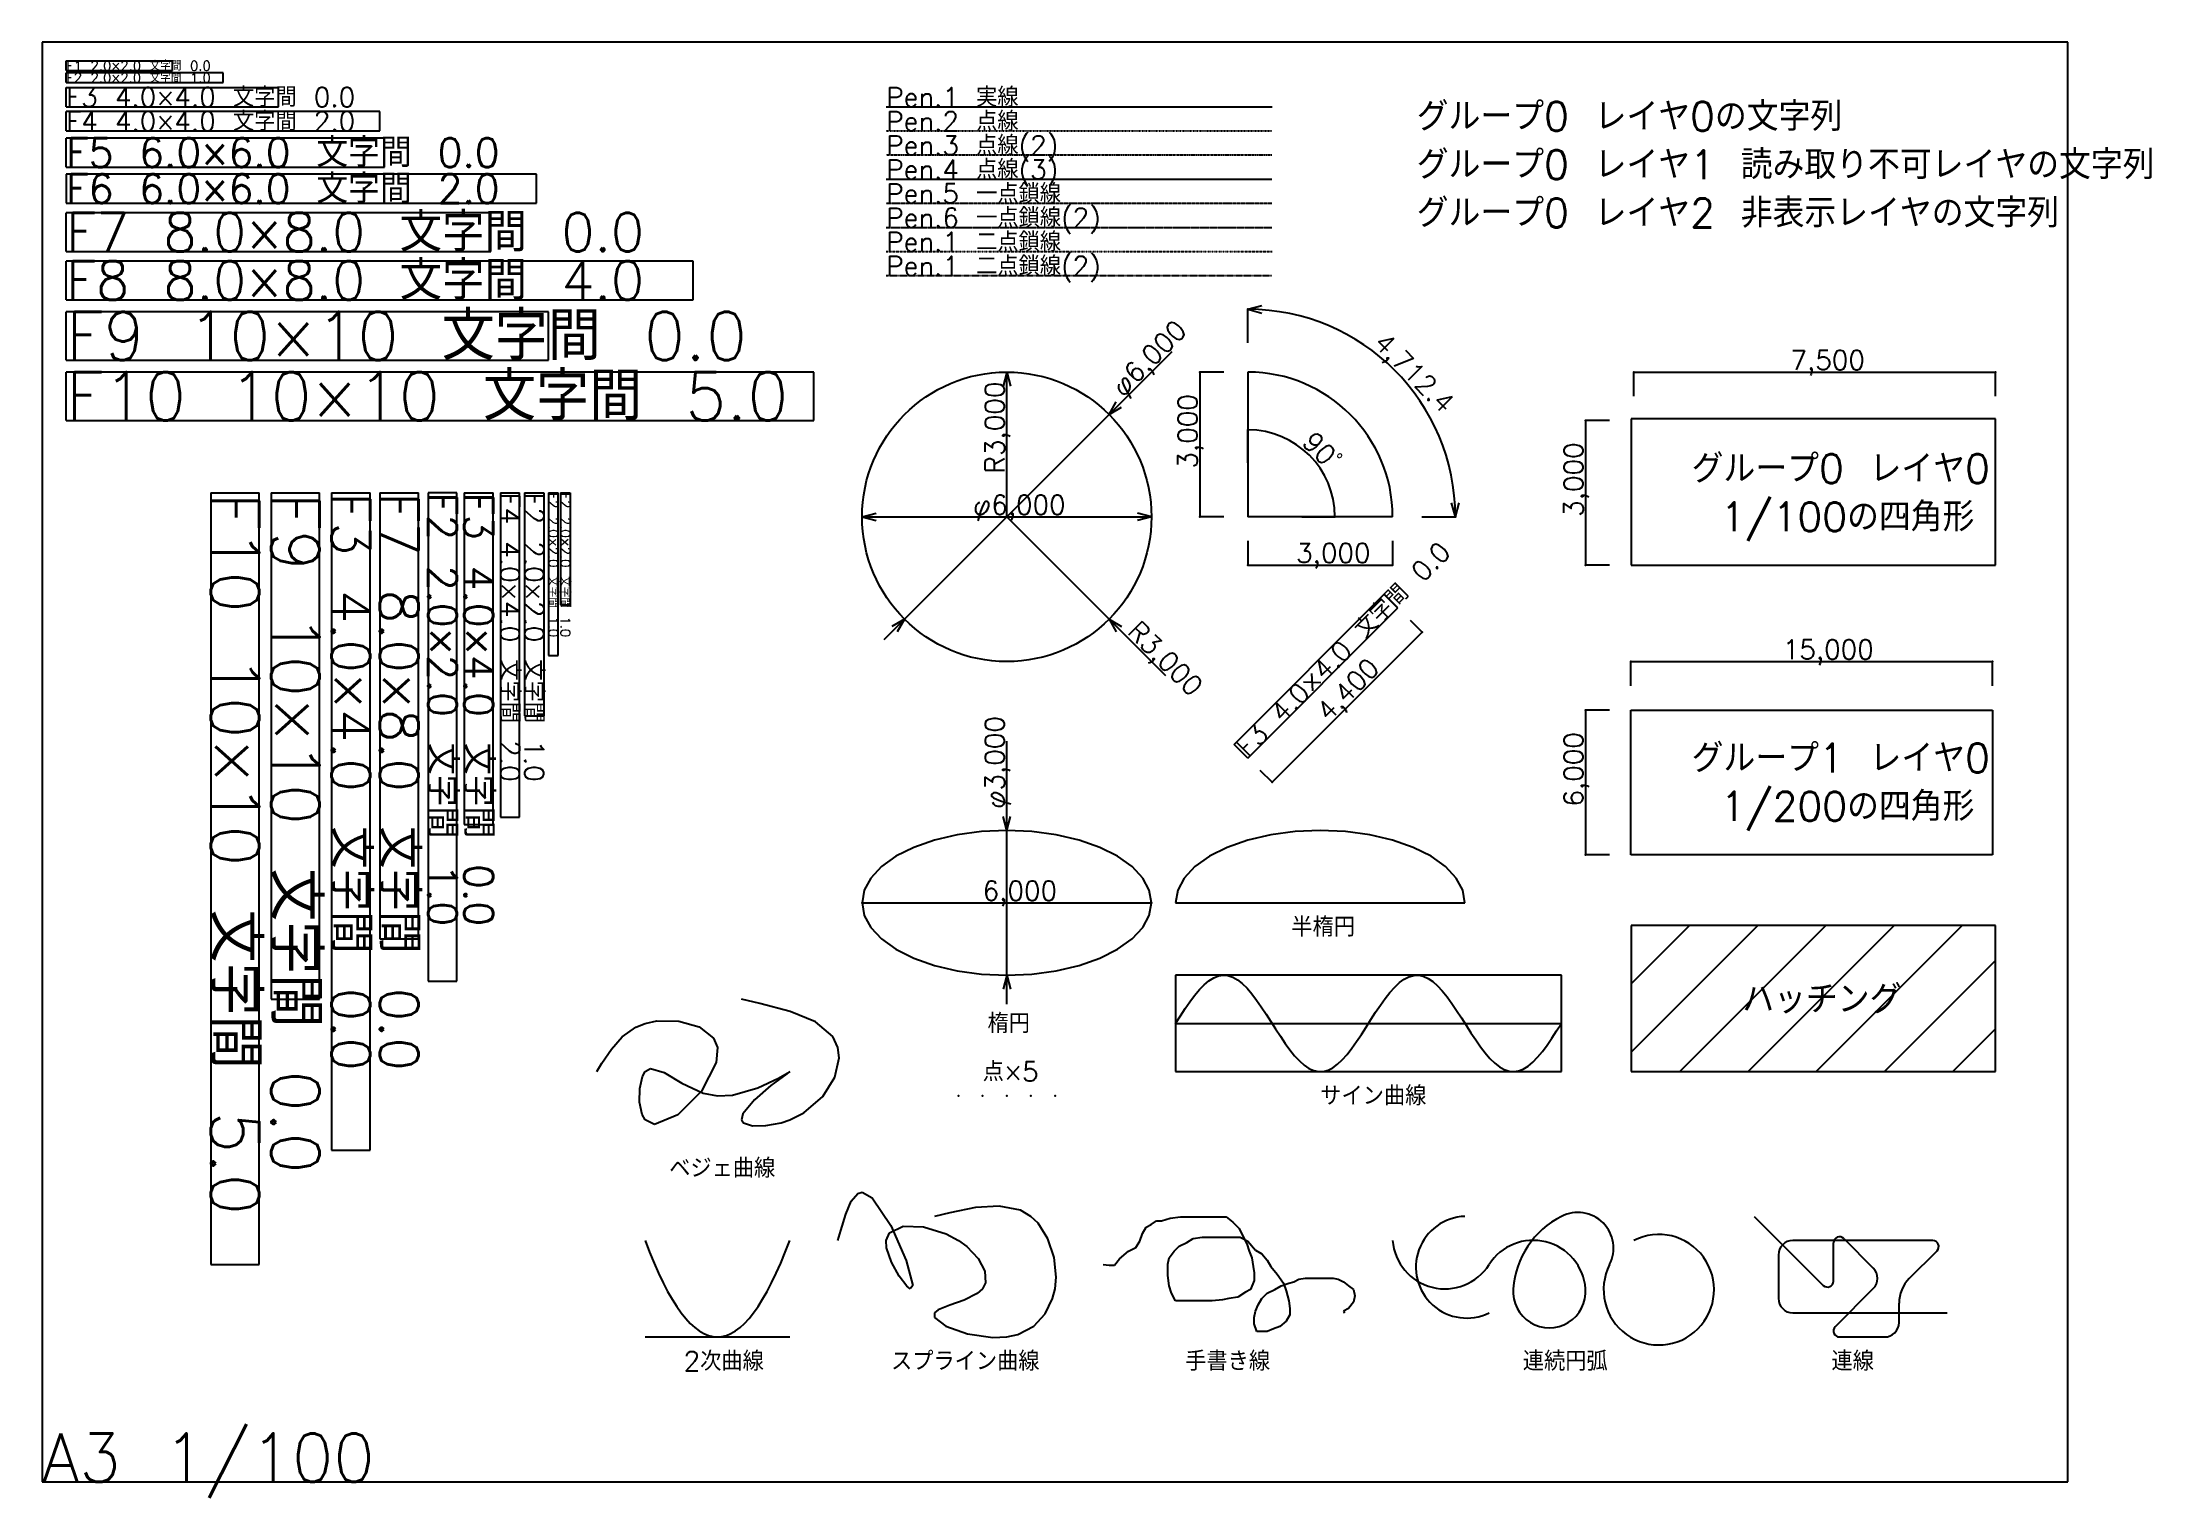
# Model space of a CAD drawing. Extents: x 0 to 43742, y -333 to 29838.
import ezdxf

# ---------------------------------------------------------------- set-up
doc = ezdxf.new("R2010")
doc.units = 0
for name, pattern in [('CENTER1', [10, 6.25, -1.25, 1.25, -1.25]), ('CENTER2', [20, 12.5, -2.5, 2.5, -2.5]), ('DASHED1', [2.5, 1.25, -1.25]), ('DASHED2', [5, 2.5, -2.5]), ('DASHED3', [5, 3.75, -1.25]), ('PHANTOM1', [9.5, 3.25, -1.25, 1.25, -1.25, 1.25, -1.25]), ('PHANTOM2', [20, 10, -2.5, 1.25, -2.5, 1.25, -2.5])]:
    doc.linetypes.add(name, pattern=pattern)
for name, color, linetype in [('0-0', 7, 'CONTINUOUS'), ('0-2', 7, 'CONTINUOUS'), ('0x1', 7, 'CONTINUOUS'), ('1-0', 7, 'CONTINUOUS')]:
    doc.layers.add(name, color=color, linetype=linetype)
doc.styles.get("Standard").update_dxf_attribs({"font": 'TXT', "bigfont": 'BIGFONT'})

msp = doc.modelspace()

# ---------------------------------------------------------------- linework, layer by layer
at = {"layer": '0-0', "color": 4, "linetype": 'CONTINUOUS'}
for p, q in [((41999.998, 29837.836), (0, 29837.836)), ((0, 29837.836), (0, 0)), ((41999.998, 0), (41999.998, 29837.836)), ((499.99996, 29249.998), (499.99996, 29449.999)), ((499.99996, 29449.999), (2700.0001, 29449.999)), ((2700.0001, 29249.998), (2700.0001, 29449.999)), ((499.99996, 29249.998), (2700.0001, 29249.998)), ((499.99996, 28999.997), (499.99996, 29199.998)), ((499.99996, 28999.997), (3749.9998, 28999.997)), ((3749.9998, 29199.998), (500.00008, 29199.998)), ((3749.9998, 28999.997), (3749.9998, 29199.998)), ((17499.998, 28499.998), (25499.998, 28499.998)), ((24999.997, 22999.998), (24999.997, 19999.998)), ((32944.213, 22028.039), (32944.213, 18999.998)), ((40499.995, 22028.039), (32944.213, 22028.039)), ((40499.995, 18999.998), (40499.995, 22028.039)), ((10499.999, 20499.998), (10700, 20499.998)), ((10499.999, 20499.998), (10499.999, 17124.998)), ((10700, 17124.998), (10700, 20499.998)), ((10750, 20499.998), (10950.001, 20499.998)), ((10750, 20499.998), (10750, 18174.999)), ((10950.001, 20499.998), (10950.001, 18174.999)), ((27999.997, 19999.998), (24999.997, 19999.998)), ((32944.213, 18999.998), (40499.995, 18999.998)), ((10750, 18174.999), (10950.001, 18174.999)), ((10499.999, 17124.998), (10700, 17124.998)), ((18071.635, 13149.066), (17701.865, 12964.18)), ((18499.998, 13299.037), (18071.635, 13149.066)), ((18973.937, 13409.538), (18499.998, 13299.037)), ((19479.053, 13477.211), (18973.937, 13409.538)), ((19999.998, 13499.999), (19479.053, 13477.211)), ((20520.942, 13477.211), (19999.998, 13499.999)), ((21026.058, 13409.538), (20520.942, 13477.211)), ((21499.998, 13299.037), (21026.058, 13409.538)), ((21928.361, 13149.066), (21499.998, 13299.037)), ((22298.131, 12964.18), (21928.361, 13149.066)), ((24571.634, 13149.066), (24201.863, 12964.18)), ((24999.997, 13299.037), (24571.634, 13149.066)), ((25473.936, 13409.538), (24999.997, 13299.037)), ((25979.052, 13477.211), (25473.936, 13409.538)), ((26499.997, 13499.999), (25979.052, 13477.211)), ((27020.941, 13477.211), (26499.997, 13499.999)), ((27526.057, 13409.538), (27020.941, 13477.211)), ((27999.997, 13299.037), (27526.057, 13409.538)), ((28428.359, 13149.066), (27999.997, 13299.037)), ((28798.13, 12964.18), (28428.359, 13149.066)), ((17401.922, 12749.999), (17180.92, 12513.029)), ((17701.865, 12964.18), (17401.922, 12749.999)), ((22598.074, 12749.999), (22298.131, 12964.18)), ((22819.076, 12513.029), (22598.074, 12749.999)), ((23901.921, 12749.999), (23680.919, 12513.029)), ((24201.863, 12964.18), (23901.921, 12749.999)), ((29098.073, 12749.999), (28798.13, 12964.18)), ((29319.074, 12513.029), (29098.073, 12749.999)), ((17045.575, 12260.471), (16999.998, 11999.999)), ((17180.92, 12513.029), (17045.575, 12260.471)), ((22954.421, 12260.471), (22819.076, 12513.029)), ((22999.998, 11999.999), (22954.421, 12260.471)), ((23545.574, 12260.471), (23499.997, 11999.999)), ((23680.919, 12513.029), (23545.574, 12260.471)), ((29454.42, 12260.471), (29319.074, 12513.029)), ((29499.997, 11999.999), (29454.42, 12260.471)), ((16999.998, 11999.999), (17045.575, 11739.527)), ((22954.421, 11739.527), (22999.998, 11999.999)), ((23499.997, 11999.999), (29499.997, 11999.999)), ((17045.575, 11739.527), (17180.92, 11486.969)), ((17180.92, 11486.969), (17401.922, 11249.999)), ((22598.074, 11249.999), (22819.076, 11486.969)), ((22819.076, 11486.969), (22954.421, 11739.527)), ((32944.213, 11528.04), (32944.213, 8499.9992)), ((40499.995, 11528.04), (32944.213, 11528.04)), ((32944.213, 8902.5862), (35569.665, 11528.04)), ((32944.213, 10316.798), (34155.453, 11528.04)), ((33955.838, 8499.9992), (36983.88, 11528.04)), ((35370.053, 8499.9992), (38398.093, 11528.04)), ((36784.266, 8499.9992), (39812.306, 11528.04)), ((40499.995, 8499.9992), (40499.995, 11528.04)), ((17401.922, 11249.999), (17701.865, 11035.818)), ((17701.865, 11035.818), (18071.635, 10850.932)), ((21928.361, 10850.932), (22298.131, 11035.818)), ((22298.131, 11035.818), (22598.074, 11249.999)), ((18071.635, 10850.932), (18499.998, 10700.961)), ((18499.998, 10700.961), (18973.937, 10590.46)), ((18973.937, 10590.46), (19479.053, 10522.787)), ((19479.053, 10522.787), (19999.998, 10499.999)), ((19999.998, 10499.999), (20520.942, 10522.787)), ((20520.942, 10522.787), (21026.058, 10590.46)), ((21026.058, 10590.46), (21499.998, 10700.961)), ((21499.998, 10700.961), (21928.361, 10850.932)), ((23499.997, 10499.999), (23499.997, 8499.9992)), ((31499.998, 10499.999), (23499.997, 10499.999)), ((24388.885, 10484.806), (24487.65, 10499.811)), ((24487.65, 10499.811), (24586.416, 10490.799)), ((28438.269, 10495.301), (28537.035, 10498.307)), ((28537.035, 10498.307), (28635.801, 10477.332)), ((31499.998, 8499.9992), (31499.998, 10499.999)), ((38198.478, 8499.9992), (40499.995, 10801.517)), ((23796.294, 9948.7989), (23895.059, 10081.491)), ((23895.059, 10081.491), (23993.825, 10200.216)), ((23993.825, 10200.216), (24092.59, 10302.122)), ((24092.59, 10302.122), (24191.356, 10384.761)), ((24191.356, 10384.761), (24290.122, 10446.147)), ((24290.122, 10446.147), (24388.885, 10484.806)), ((24586.416, 10490.799), (24685.182, 10457.989)), ((24685.182, 10457.989), (24783.947, 10402.166)), ((24783.947, 10402.166), (24882.713, 10324.674)), ((24882.713, 10324.674), (24981.478, 10227.372)), ((24981.478, 10227.372), (25080.244, 10112.599)), ((25080.244, 10112.599), (25179.01, 9983.1113)), ((27845.676, 10016.699), (27944.441, 10142.788)), ((27944.441, 10142.788), (28043.207, 10253.435)), ((28043.207, 10253.435), (28141.973, 10345.986)), ((28141.973, 10345.986), (28240.738, 10418.215)), ((28240.738, 10418.215), (28339.504, 10468.389)), ((28339.504, 10468.389), (28438.269, 10495.301)), ((28635.801, 10477.332), (28734.566, 10432.882)), ((28734.566, 10432.882), (28833.329, 10366.024)), ((28833.329, 10366.024), (28932.097, 10278.363)), ((28932.097, 10278.363), (29030.861, 10172.006)), ((29030.861, 10172.006), (29129.629, 10049.506)), ((14883.26, 9914.0899), (14499.998, 9999.9985)), ((15507.848, 9747.4144), (14883.26, 9914.0899)), ((16031.864, 9529.1935), (15507.848, 9747.4144)), ((23499.997, 9499.9993), (23598.762, 9654.5181)), ((23598.762, 9654.5181), (23697.528, 9805.3252)), ((23697.528, 9805.3252), (23796.294, 9948.7989)), ((25179.01, 9983.1113), (25277.775, 9842.0193)), ((25277.775, 9842.0193), (25376.541, 9692.711)), ((25376.541, 9692.711), (25475.306, 9538.7744)), ((27549.379, 9577.4932), (27648.145, 9730.6163)), ((27648.145, 9730.6163), (27746.91, 9878.2)), ((27746.91, 9878.2), (27845.676, 10016.699)), ((29129.629, 10049.506), (29228.392, 9913.8084)), ((29228.392, 9913.8084), (29327.157, 9768.1709)), ((29327.157, 9768.1709), (29425.923, 9616.0913)), ((11801.086, 8967.8039), (12027.758, 9223.5187)), ((12027.758, 9223.5187), (12306.506, 9421.0165)), ((12306.506, 9421.0165), (12499.999, 9499.9993)), ((12499.999, 9499.9993), (12746.15, 9551.7427)), ((12746.15, 9551.7427), (13202.847, 9548.3862)), ((13202.847, 9548.3862), (13623.891, 9428.0438)), ((13623.891, 9428.0438), (13920.282, 9190.9359)), ((13920.282, 9190.9359), (13999.999, 8999.9996)), ((16391.654, 9226.8047), (16031.864, 9529.1935)), ((16499.998, 8999.9996), (16391.654, 9226.8047)), ((23499.997, 9499.9993), (31499.998, 9499.9993)), ((25475.306, 9538.7744), (25574.072, 9383.9061)), ((25574.072, 9383.9061), (25672.838, 9231.8265)), ((25672.838, 9231.8265), (25771.603, 9086.1884)), ((27253.085, 9121.8), (27351.848, 9269.3842)), ((27351.848, 9269.3842), (27450.616, 9422.508)), ((27450.616, 9422.508), (27549.379, 9577.4932)), ((29425.923, 9616.0913), (29524.689, 9461.2224)), ((29524.689, 9461.2224), (29623.454, 9307.2864)), ((29623.454, 9307.2864), (29722.22, 9157.9781)), ((31203.701, 9051.201), (31302.467, 9194.6747)), ((31302.467, 9194.6747), (31401.233, 9345.4824)), ((31401.233, 9345.4824), (31499.998, 9500.0012)), ((39612.691, 8499.9992), (40499.995, 9387.3035)), ((11606.311, 8676.4361), (11801.086, 8967.8039)), ((13999.999, 8999.9996), (13976.802, 8688.6436)), ((16435.775, 8382.3477), (16524.452, 8786.6557)), ((16524.452, 8786.6557), (16499.998, 8999.9996)), ((25771.603, 9086.1884), (25870.366, 8950.4899)), ((25870.366, 8950.4899), (25969.132, 8827.9912)), ((25969.132, 8827.9912), (26067.898, 8721.6341)), ((26956.788, 8746.5637), (27055.554, 8857.2126)), ((27055.554, 8857.2126), (27154.319, 8983.3011)), ((27154.319, 8983.3011), (27253.085, 9121.8)), ((29722.22, 9157.9781), (29820.985, 9016.8855)), ((29820.985, 9016.8855), (29919.751, 8887.3977)), ((29919.751, 8887.3977), (30018.517, 8772.6246)), ((30018.517, 8772.6246), (30117.282, 8675.3239)), ((30907.405, 8697.8768), (31006.17, 8799.783)), ((31006.17, 8799.783), (31104.936, 8918.509)), ((31104.936, 8918.509), (31203.701, 9051.201)), ((11499.999, 8499.9992), (11606.311, 8676.4361)), ((12388.748, 8153.0378), (12445.474, 8400.375)), ((12445.474, 8400.375), (12499.999, 8499.9992)), ((12499.999, 8499.9992), (12615.534, 8567.0145)), ((12615.534, 8567.0145), (12893.139, 8480.7162)), ((12893.139, 8480.7162), (13260.902, 8262.7217)), ((13976.802, 8688.6436), (13667.007, 8097.1634)), ((14836.432, 8163.1872), (15265.8, 8363.8405)), ((15408.62, 8435.2417), (15111.14, 8210.6789)), ((15265.8, 8363.8405), (15496.805, 8498.6481)), ((15499.999, 8499.9992), (15408.62, 8435.2417)), ((15496.805, 8498.6481), (15499.999, 8499.9992)), ((16189.253, 7982.0965), (16435.775, 8382.3477)), ((23499.997, 8499.9992), (31499.998, 8499.9992)), ((26067.898, 8721.6341), (26166.663, 8633.9736)), ((26166.663, 8633.9736), (26265.429, 8567.1154)), ((26265.429, 8567.1154), (26364.194, 8522.6653)), ((26364.194, 8522.6653), (26462.96, 8501.691)), ((26462.96, 8501.691), (26561.726, 8504.6968)), ((26561.726, 8504.6968), (26660.491, 8531.6096)), ((26660.491, 8531.6096), (26759.257, 8581.7836)), ((26759.257, 8581.7836), (26858.022, 8654.0131)), ((26858.022, 8654.0131), (26956.788, 8746.5637)), ((30117.282, 8675.3239), (30216.048, 8597.8313)), ((30216.048, 8597.8313), (30314.813, 8542.0095)), ((30314.813, 8542.0095), (30413.579, 8509.199)), ((30413.579, 8509.199), (30512.342, 8500.1872)), ((30512.342, 8500.1872), (30611.11, 8515.192)), ((30611.11, 8515.192), (30709.873, 8553.852)), ((30709.873, 8553.852), (30808.641, 8615.2387)), ((30808.641, 8615.2387), (30907.405, 8697.8768)), ((32944.213, 8499.9992), (40499.995, 8499.9992)), ((12384.546, 7867.3649), (12388.748, 8153.0378)), ((13667.007, 8097.1634), (13178.118, 7604.1433)), ((13260.902, 8262.7217), (13708.245, 8056.9854)), ((13708.245, 8056.9854), (13999.999, 8000)), ((13999.999, 8000), (14309.955, 8015.118)), ((14309.955, 8015.118), (14836.432, 8163.1872)), ((14767.384, 7914.199), (14529.503, 7628.3677)), ((15111.14, 8210.6789), (14767.384, 7914.199)), ((15793.918, 7644.2966), (16189.253, 7982.0965)), ((12439.05, 7610.0163), (12384.546, 7867.3649)), ((12499.999, 7499.9996), (12439.05, 7610.0163)), ((12698.995, 7404.525), (12499.999, 7499.9996)), ((13178.118, 7604.1433), (12698.995, 7404.525)), ((14529.503, 7628.3677), (14499.998, 7499.9996)), ((14499.998, 7499.9996), (14544.265, 7435.8007)), ((15003.454, 7381.4586), (15318.96, 7441.5271)), ((15318.96, 7441.5271), (15499.999, 7499.9996)), ((15499.999, 7499.9996), (15793.918, 7644.2966)), ((14544.265, 7435.8007), (14728.032, 7377.7112)), ((14728.032, 7377.7112), (15003.454, 7381.4586)), ((16660.472, 5548.0472), (16775.537, 5817.7429)), ((16775.537, 5817.7429), (16910.072, 5976.1329)), ((16910.072, 5976.1329), (16999.999, 5999.9985)), ((16999.999, 5999.9985), (17207.119, 5881.0232)), ((17207.119, 5881.0232), (17594.746, 5311.7706)), ((19845.251, 5714.1053), (19348.922, 5682.3389)), ((20282.492, 5625.2397), (19845.251, 5714.1053)), ((16557.332, 5210.1891), (16660.472, 5548.0472)), ((17567.72, 5155.8343), (17853.96, 5294.7591)), ((17594.746, 5311.7706), (17917.171, 4588.5306)), ((17853.96, 5294.7591), (18276.409, 5283.5835)), ((18276.409, 5283.5835), (18744.001, 5138.756)), ((18816.412, 5576.6957), (18500, 5499.9981)), ((19348.922, 5682.3389), (18816.412, 5576.6957)), ((20499.997, 5499.9981), (20282.492, 5625.2397)), ((20649.5, 5357.0657), (20499.997, 5499.9981)), ((20853.994, 5035.4017), (20649.5, 5357.0657)), ((22810.783, 5144.8591), (22889.934, 5276.7801)), ((22889.934, 5276.7801), (22995.472, 5329.5479)), ((22995.472, 5329.5479), (23101.01, 5408.7002)), ((23101.01, 5408.7002), (23206.543, 5408.7002)), ((23206.543, 5408.7002), (23391.232, 5461.4692)), ((23391.232, 5461.4692), (23602.308, 5487.8537)), ((23602.308, 5487.8537), (23786.997, 5487.8537)), ((23786.997, 5487.8537), (23945.304, 5487.8537)), ((23945.304, 5487.8537), (24129.993, 5487.8537)), ((24129.993, 5487.8537), (24288.296, 5487.8537)), ((24288.296, 5487.8537), (24420.216, 5487.8537)), ((24420.216, 5487.8537), (24552.136, 5487.8537)), ((24552.136, 5487.8537), (24684.061, 5382.3169)), ((24684.061, 5382.3169), (24815.981, 5250.3956)), ((24815.981, 5250.3956), (24895.132, 5092.0914)), ((35499.996, 5499.9993), (36929.575, 4070.4214)), ((12499.999, 4999.9992), (12593.749, 4757.8113)), ((15406.249, 4757.8113), (15499.999, 4999.9992)), ((16500, 4999.9992), (16557.332, 5210.1891)), ((17499.998, 4999.9992), (17567.72, 5155.8343)), ((17506.652, 4847.9771), (17499.998, 4999.9992)), ((17606.905, 4548.1732), (17506.652, 4847.9771)), ((18744.001, 5138.756), (18999.997, 4999.9992)), ((18999.997, 4999.9992), (19170.537, 4873.5921)), ((19170.537, 4873.5921), (19406.016, 4625.4165)), ((20981.629, 4649.9699), (20853.994, 5035.4017)), ((22520.556, 4775.481), (22678.863, 4854.6333)), ((22678.863, 4854.6333), (22758.014, 4986.5546)), ((22758.014, 4986.5546), (22810.783, 5144.8591)), ((23470.388, 4775.481), (23575.921, 4881.0178)), ((23575.921, 4881.0178), (23734.228, 4960.1701)), ((23734.228, 4960.1701), (23866.148, 5039.3224)), ((23866.148, 5039.3224), (24050.837, 5065.7069)), ((24050.837, 5065.7069), (24182.758, 5065.7069)), ((24182.758, 5065.7069), (24314.683, 5065.7069)), ((24314.683, 5065.7069), (24472.985, 5065.7069)), ((24472.985, 5065.7069), (24604.905, 5065.7069)), ((24604.905, 5065.7069), (24710.443, 5065.7069)), ((24710.443, 5065.7069), (24842.363, 5065.7069)), ((24842.363, 5065.7069), (25000.67, 4986.5546)), ((24895.132, 5092.0914), (24974.283, 4933.7856)), ((24974.283, 4933.7856), (25027.052, 4775.481)), ((25000.67, 4986.5546), (25158.972, 4801.8655)), ((39199.996, 4999.9995), (36299.999, 4999.9995)), ((37141.708, 4158.2894), (37141.708, 4950.7828)), ((37353.84, 5038.6509), (37966.254, 4426.2355)), ((12593.749, 4757.8113), (12687.499, 4531.2495)), ((12687.499, 4531.2495), (12781.249, 4320.3121)), ((15218.749, 4320.3121), (15312.499, 4531.2495)), ((15312.499, 4531.2495), (15406.249, 4757.8113)), ((17767.895, 4260.5034), (17606.905, 4548.1732)), ((17917.171, 4588.5306), (18053.634, 4068.1928)), ((19406.016, 4625.4165), (19544.379, 4364.704)), ((21021.457, 4237.3554), (20981.629, 4649.9699)), ((21999.997, 4499.9991), (22124.796, 4485.2554)), ((22124.796, 4485.2554), (22230.329, 4485.2554)), ((22230.329, 4485.2554), (22335.867, 4617.1767)), ((22335.867, 4617.1767), (22520.556, 4775.481)), ((23338.468, 4511.6399), (23364.85, 4643.56)), ((23338.468, 4274.1819), (23338.468, 4511.6399)), ((23364.85, 4643.56), (23470.388, 4775.481)), ((25027.052, 4775.481), (25079.821, 4643.56)), ((25079.821, 4643.56), (25106.208, 4458.8709)), ((25106.208, 4458.8709), (25132.59, 4326.9509)), ((25158.972, 4801.8655), (25290.897, 4722.7132)), ((25290.897, 4722.7132), (25396.43, 4590.7922)), ((25396.43, 4590.7922), (25475.586, 4458.8709)), ((25475.586, 4458.8709), (25607.506, 4300.5664)), ((35999.998, 4699.9995), (35999.998, 3799.9996)), ((38712.129, 4212.1304), (39287.864, 4787.8675)), ((12781.249, 4320.3121), (12874.999, 4124.9998)), ((12874.999, 4124.9998), (12968.749, 3945.3124)), ((12968.749, 3945.3124), (13062.499, 3781.2499)), ((14937.499, 3781.2499), (15031.249, 3945.3124)), ((15031.249, 3945.3124), (15124.999, 4124.9998)), ((15124.999, 4124.9998), (15218.749, 4320.3121)), ((17929.572, 4054.5676), (17767.895, 4260.5034)), ((17999.999, 3999.9997), (17929.572, 4054.5676)), ((18053.634, 4068.1928), (17999.999, 3999.9997)), ((19499.999, 3999.9997), (19388.963, 3898.6981)), ((19558.879, 4121.3748), (19499.999, 3999.9997)), ((19544.379, 4364.704), (19558.879, 4121.3748)), ((20951.104, 3796.1371), (20999.999, 3999.9997)), ((20999.999, 3999.9997), (21021.457, 4237.3554)), ((23364.85, 4063.1086), (23338.468, 4274.1819)), ((23417.619, 3904.8034), (23364.85, 4063.1086)), ((25053.439, 3983.9563), (24947.901, 3931.1879)), ((25132.59, 4168.6454), (25053.439, 3983.9563)), ((25132.59, 4326.9509), (25132.59, 4168.6454)), ((25396.43, 3904.8034), (25554.737, 3983.9563)), ((25554.737, 3983.9563), (25686.657, 4063.1086)), ((25607.506, 4300.5664), (25739.426, 4115.877)), ((25686.657, 4063.1086), (25844.964, 4115.877)), ((25739.426, 4115.877), (25792.195, 3957.5718)), ((25792.195, 3957.5718), (25844.964, 3746.4988)), ((25844.964, 4115.877), (25950.497, 4142.2615)), ((25950.497, 4142.2615), (26056.035, 4195.0296)), ((26056.035, 4195.0296), (26187.955, 4221.4141)), ((26187.955, 4221.4141), (26346.262, 4221.4141)), ((26346.262, 4221.4141), (26451.8, 4221.4141)), ((26451.8, 4221.4141), (26557.333, 4221.4141)), ((26557.333, 4221.4141), (26662.871, 4221.4141)), ((26662.871, 4221.4141), (26768.41, 4221.4141)), ((26768.41, 4221.4141), (26873.943, 4195.0296)), ((26873.943, 4195.0296), (26979.481, 4142.2615)), ((26979.481, 4142.2615), (27085.019, 4063.1086)), ((27085.019, 4063.1086), (27190.557, 3983.9563)), ((27190.557, 3983.9563), (27216.939, 3852.0356)), ((37966.254, 4001.9712), (37176.416, 3212.1318)), ((13062.499, 3781.2499), (13156.249, 3632.8123)), ((13156.249, 3632.8123), (13249.999, 3499.9999)), ((13249.999, 3499.9999), (13343.749, 3382.8124)), ((14656.249, 3382.8124), (14749.999, 3499.9999)), ((14749.999, 3499.9999), (14843.749, 3632.8123)), ((14843.749, 3632.8123), (14937.499, 3781.2499)), ((18500, 3499.9996), (18498.006, 3402.2519)), ((18576.623, 3560.6143), (18500, 3499.9996)), ((18816.194, 3657.3249), (18576.623, 3560.6143)), ((19116.249, 3762.798), (18816.194, 3657.3249)), ((19388.963, 3898.6981), (19116.249, 3762.798)), ((20799.246, 3477.5277), (20951.104, 3796.1371)), ((23496.77, 3746.4988), (23417.619, 3904.8034)), ((23655.077, 3746.4988), (23496.77, 3746.4988)), ((24077.224, 3746.4988), (23655.077, 3746.4988)), ((24261.914, 3746.4988), (24077.224, 3746.4988)), ((24472.985, 3772.8827), (24261.914, 3746.4988)), ((24604.905, 3799.2672), (24472.985, 3772.8827)), ((24789.594, 3825.6511), (24604.905, 3799.2672)), ((24947.901, 3931.1879), (24789.594, 3825.6511)), ((25132.59, 3403.5046), (25158.972, 3535.4252)), ((25158.972, 3535.4252), (25211.741, 3667.3459)), ((25211.741, 3667.3459), (25290.897, 3799.2672)), ((25290.897, 3799.2672), (25396.43, 3904.8034)), ((25844.964, 3746.4988), (25871.346, 3588.1936)), ((25871.346, 3588.1936), (25871.346, 3456.273)), ((27085.019, 3588.1936), (26979.481, 3535.4252)), ((26979.481, 3535.4252), (26999.998, 3499.9996)), ((27190.557, 3720.1143), (27085.019, 3588.1936)), ((27216.939, 3852.0356), (27190.557, 3720.1143)), ((36299.999, 3499.9996), (39499.997, 3499.9996)), ((38499.996, 3299.9999), (38499.996, 3699.9984)), ((13343.749, 3382.8124), (13437.499, 3281.2498)), ((13437.499, 3281.2498), (13531.249, 3195.3124)), ((13531.249, 3195.3124), (13624.999, 3124.9999)), ((13624.999, 3124.9999), (13718.749, 3070.3123)), ((13718.749, 3070.3123), (13812.499, 3031.2499)), ((14187.499, 3031.2499), (14281.249, 3070.3123)), ((14281.249, 3070.3123), (14374.999, 3124.9999)), ((14374.999, 3124.9999), (14468.749, 3195.3124)), ((14468.749, 3195.3124), (14562.499, 3281.2498)), ((14562.499, 3281.2498), (14656.249, 3382.8124)), ((18498.006, 3402.2519), (18739.141, 3221.5395)), ((18739.141, 3221.5395), (19183.637, 3067.832)), ((19183.637, 3067.832), (19707.972, 2990.4598)), ((20231.985, 3050.2944), (20560.194, 3220.9865)), ((20560.194, 3220.9865), (20799.246, 3477.5277)), ((25132.59, 3271.5839), (25132.59, 3403.5046)), ((25185.359, 3113.2787), (25132.59, 3271.5839)), ((25290.897, 3113.2787), (25185.359, 3113.2787)), ((25396.43, 3113.2787), (25290.897, 3113.2787)), ((25528.35, 3166.0471), (25396.43, 3113.2787)), ((25660.275, 3218.8155), (25528.35, 3166.0471)), ((25792.195, 3324.3517), (25660.275, 3218.8155)), ((25871.346, 3456.273), (25792.195, 3324.3517)), ((12499.999, 2999.9998), (15499.999, 2999.9998)), ((13812.499, 3031.2499), (13906.249, 3007.8124)), ((13906.249, 3007.8124), (13999.999, 2999.9998)), ((13999.999, 2999.9998), (14093.749, 3007.8124)), ((14093.749, 3007.8124), (14187.499, 3031.2499)), ((19707.972, 2990.4598), (20000, 2999.9998)), ((20000, 2999.9998), (20231.985, 3050.2944)), ((37264.284, 2999.9998), (38199.995, 2999.9998)), ((0, 0), (41999.998, 0))]:
    msp.add_line(p, q, dxfattribs=at)
at = {"layer": '0-0', "color": 7, "linetype": 'CONTINUOUS'}
for p, q in [((499.99996, 28499.998), (499.99996, 28899.997)), ((499.99996, 28899.997), (4899.9998, 28899.997)), ((4899.9998, 28499.998), (4899.9998, 28899.997)), ((499.99996, 28499.998), (4899.9998, 28499.998)), ((6999.9992, 28399.995), (499.99977, 28399.995)), ((499.99996, 27999.997), (499.99996, 28399.995)), ((499.99996, 27999.997), (6999.9992, 27999.997)), ((6999.9992, 27999.997), (6999.9992, 28399.995)), ((24999.997, 24301.162), (25289.774, 24378.809)), ((24999.997, 23605.55), (24999.997, 24301.162)), ((24999.997, 24301.162), (25289.774, 24223.516)), ((17454.414, 17454.414), (23429.467, 23429.467)), ((19999.998, 22999.998), (19922.352, 22710.221)), ((19999.998, 19999.998), (19999.998, 22999.998)), ((19999.998, 22999.998), (20077.643, 22710.221)), ((23999.998, 22999.998), (23999.998, 19999.998)), ((24499.998, 22999.998), (23999.998, 22999.998)), ((32999.996, 22999.998), (40499.995, 22999.998)), ((32999.996, 22499.999), (32999.996, 22999.998)), ((40499.995, 22499.999), (40499.995, 22999.998)), ((22121.319, 22121.319), (22271.32, 22381.126)), ((22121.319, 22121.319), (22381.126, 22271.32)), ((31999.995, 21999.997), (31999.995, 18999.998)), ((32499.996, 21999.997), (31999.995, 21999.997)), ((24999.997, 21118.032), (24999.997, 21802.773)), ((9499.9987, 20499.998), (9899.9975, 20499.998)), ((9499.9987, 20499.998), (9499.9987, 13775)), ((9899.9975, 13775), (9899.9975, 20499.998)), ((10000, 20499.998), (10000, 15874.999)), ((10000, 20499.998), (10399.999, 20499.998)), ((10399.999, 20499.998), (10399.999, 15874.999)), ((29301.161, 19999.998), (29223.515, 20289.776)), ((29301.161, 19999.998), (29378.808, 20289.776)), ((16999.998, 19999.998), (17289.776, 20077.644)), ((16999.998, 19999.998), (22999.998, 19999.998)), ((16999.998, 19999.998), (17289.776, 19922.351)), ((19999.998, 19999.998), (23288.042, 16711.952)), ((22999.998, 19999.998), (22710.221, 20077.644)), ((22999.998, 19999.998), (22710.221, 19922.351)), ((24499.998, 19999.998), (23999.998, 19999.998)), ((26118.031, 19999.998), (26802.774, 19999.998)), ((28605.549, 19999.998), (29301.161, 19999.998)), ((24999.997, 19499.999), (24999.997, 18999.998)), ((27999.997, 19499.999), (27999.997, 18999.998)), ((24999.997, 18999.998), (27999.997, 18999.998)), ((32499.996, 18999.998), (31999.995, 18999.998)), ((24717.156, 15282.841), (27828.424, 18394.111)), ((28111.268, 18111.269), (27828.424, 18394.111)), ((24999.997, 14999.999), (28111.268, 18111.269)), ((17878.678, 17878.678), (17618.87, 17728.677)), ((17878.678, 17878.678), (17728.677, 17618.87)), ((22121.317, 17878.678), (22381.123, 17728.677)), ((22121.317, 17878.678), (22271.317, 17618.87)), ((25499.998, 14499.998), (28611.267, 17611.268)), ((28361.269, 17861.269), (28611.269, 17611.268)), ((10000, 15874.999), (10399.999, 15874.999)), ((19999.998, 9899.9994), (19999.998, 15349.999)), ((24999.997, 14999.999), (24717.156, 15282.841)), ((25249.998, 14749.999), (25499.998, 14499.998)), ((9499.9987, 13775), (9899.9975, 13775)), ((19999.998, 13499.999), (19922.352, 13789.777)), ((19999.998, 13499.999), (20077.643, 13789.777)), ((16999.998, 11999.999), (22999.998, 11999.999)), ((19999.998, 10499.999), (19922.352, 10210.221)), ((19999.998, 10499.999), (20077.643, 10210.221))]:
    msp.add_line(p, q, dxfattribs=at)
at = {"layer": '0-0', "color": 7, "linetype": 'DASHED1'}
msp.add_line((17499.998, 27999.997), (25499.998, 27999.997), dxfattribs=at)
at = {"layer": '0-0', "color": 3, "linetype": 'CONTINUOUS'}
for p, q in [((499.99977, 27249.997), (499.99977, 27849.996)), ((7099.9996, 27849.996), (499.99977, 27849.996)), ((7099.9996, 27249.997), (7099.9996, 27849.996)), ((499.99977, 27249.997), (7099.9996, 27249.997)), ((10249.999, 27099.996), (499.99977, 27099.996)), ((499.99977, 27099.996), (499.99996, 26499.997)), ((10249.999, 26499.997), (10249.999, 27099.996)), ((499.99996, 26499.997), (10249.999, 26499.997)), ((7999.9988, 20499.998), (7999.9988, 10374.999)), ((8599.9983, 20499.998), (7999.9988, 20499.998)), ((8599.9983, 10374.999), (8599.9983, 20499.998)), ((8749.9987, 20499.998), (9349.9982, 20499.998)), ((8749.9987, 20499.998), (8749.9987, 13624.999)), ((9349.9982, 13624.999), (9349.9982, 20499.998)), ((8749.9987, 13624.999), (9349.9982, 13624.999)), ((7999.9988, 10374.999), (8599.9983, 10374.999))]:
    msp.add_line(p, q, dxfattribs=at)
at = {"layer": '0-0', "color": 3, "linetype": 'DASHED2'}
msp.add_line((17499.998, 27500), (25499.998, 27500), dxfattribs=at)
at = {"layer": '0-0', "color": 2, "linetype": 'DASHED3'}
msp.add_line((17499.998, 26999.998), (25499.998, 26999.998), dxfattribs=at)
at = {"layer": '0-0', "color": 2, "linetype": 'CONTINUOUS'}
for p, q in [((499.99977, 25499.998), (499.99977, 26299.999)), ((9299.9993, 26299.999), (499.99977, 26299.999)), ((9299.9993, 25499.998), (9299.9993, 26299.999)), ((499.99977, 25499.998), (9299.9993, 25499.998)), ((499.99996, 24499.998), (499.99996, 25299.998)), ((13499.999, 25299.998), (500.00039, 25299.998)), ((13499.999, 24499.998), (13499.999, 25299.998)), ((499.99996, 24499.998), (13500, 24499.998)), ((6000.0009, 20499.998), (6799.9998, 20499.998)), ((6000.0009, 20499.998), (6000.0009, 6874.9988)), ((6799.9998, 6875.0001), (6799.9998, 20499.998)), ((7000.0005, 20499.998), (7800.0006, 20499.998)), ((7000.0005, 20499.998), (7000.0005, 11249.999)), ((7800.0006, 11249.999), (7800.0006, 20499.998)), ((7000.0005, 11249.999), (7800.0006, 11249.999)), ((6000.0009, 6875.0001), (6799.9998, 6875.0001))]:
    msp.add_line(p, q, dxfattribs=at)
at = {"layer": '0-0', "color": 6, "linetype": 'CENTER1'}
msp.add_line((17499.998, 26499.999), (25499.998, 26499.999), dxfattribs=at)
at = {"layer": '0-0', "color": 5, "linetype": 'CENTER2'}
msp.add_line((17499.998, 26000), (25499.998, 26000), dxfattribs=at)
at = {"layer": '0-0', "color": 4, "linetype": 'PHANTOM1'}
msp.add_line((17499.998, 25499.998), (25499.998, 25499.998), dxfattribs=at)
at = {"layer": '0-0', "color": 4, "linetype": 'PHANTOM2'}
msp.add_line((17499.998, 24999.999), (25499.998, 24999.999), dxfattribs=at)
at = {"layer": '0-0', "color": 6, "linetype": 'CONTINUOUS'}
for p, q in [((10499.999, 24249.997), (499.99977, 24249.997)), ((499.99996, 23249.998), (499.99996, 24249.999)), ((10499.999, 23249.998), (10499.999, 24249.997)), ((499.99996, 23249.998), (10499.999, 23249.998)), ((499.99996, 21999.997), (499.99996, 22999.998)), ((15999.998, 22999.998), (500.00039, 22999.998)), ((15999.998, 21999.997), (15999.998, 22999.998)), ((499.99996, 21999.997), (15999.998, 21999.997)), ((3500.0002, 20499.998), (4500.001, 20499.998)), ((3500.0002, 20499.998), (3500.0002, 4499.9998)), ((4500.001, 4499.9998), (4500.001, 20499.998)), ((4750.0018, 20499.998), (5750.0026, 20499.998)), ((4750.0018, 20499.998), (4750.0018, 9999.9979)), ((5750.0001, 9999.9979), (5750.0001, 20499.998)), ((4750.0018, 9999.9979), (5750.0001, 9999.9979)), ((3500.0002, 4499.9998), (4500.001, 4499.9998))]:
    msp.add_line(p, q, dxfattribs=at)
at = {"layer": '0-0', "color": 4, "linetype": 'CONTINUOUS'}
msp.add_circle((19999.998, 19999.998), 2999.9998, dxfattribs=at)
at = {"layer": '0-0', "color": 7, "linetype": 'CONTINUOUS'}
for radius in [4301.1642, 1802.7759]:
    msp.add_arc((24999.997, 19999.998), radius, 0, 90, dxfattribs=at)
at = {"layer": '0-0', "color": 4, "linetype": 'CONTINUOUS'}
for centre, radius, start, end in [((24999.997, 19999.998), 2999.9998, 0, 90), ((29536.068, 4446.5169), 1054.0996, 91.960937, 296.11151), ((32336.953, 3858.6945), 1842.383, 117.01853, 175.60128), ((31837.716, 4837.7183), 743.41837, 332.98152, 117.01847), ((29083.333, 5083.332), 1086.5331, 184.39868, 327.52877), ((30916.664, 3916.6653), 1086.5333, 4.3987274, 147.52876), ((33520.267, 3979.7316), 1145.2631, 152.9815, 117.01858), ((36299.999, 4699.9995), 300.00097, 90, 180), ((37265.972, 4950.7828), 124.26439, 44.999893, 180), ((39199.996, 4875.7359), 124.26365, 315, 90), ((37754.121, 4214.1035), 300.00062, 315.00004, 44.999923), ((31249.997, 3942.3069), 752.21563, 175.60128, 4.3987121), ((37017.443, 4158.2894), 124.26427, 224.99989, 0), ((39224.26, 3699.9984), 724.26344, 134.99995, 180), ((36299.999, 3799.9996), 300.00004, 180, 270), ((37264.284, 3124.2635), 124.26365, 135, 270), ((38199.995, 3299.9999), 300.00097, 270, 0)]:
    msp.add_arc(centre, radius, start, end, dxfattribs=at)
at = {"layer": '0-0', "color": 7}
for p in [(24999.997, 24301.162), (23999.998, 22999.998), (32999.996, 22999.998), (40499.995, 22999.998), (31999.995, 21999.997), (24999.997, 21802.773), (23999.998, 19999.998), (26802.774, 19999.998), (29301.161, 19999.998), (24999.997, 18999.998), (27999.997, 18999.998), (31999.995, 18999.998), (28611.267, 17611.268), (25499.998, 14499.998), (16999.998, 11999.999), (22999.998, 11999.999), (18999.998, 7999.9994), (19499.999, 7999.9994), (19999.999, 7999.9994), (20499.998, 7999.9994), (20999.999, 7999.9994)]:
    msp.add_point(p, dxfattribs=at)
at = {"layer": '1-0', "color": 7, "linetype": 'CONTINUOUS'}
for p, q in [((32940.692, 16999.998), (40440.691, 16999.998)), ((32940.692, 16499.999), (32940.692, 16999.998)), ((40440.691, 16499.999), (40440.691, 16999.998)), ((31999.995, 15994.732), (31999.995, 12994.732)), ((32499.996, 15994.732), (31999.995, 15994.732)), ((32499.996, 12994.732), (31999.995, 12994.732))]:
    msp.add_line(p, q, dxfattribs=at)
at = {"layer": '1-0', "color": 4, "linetype": 'CONTINUOUS'}
for p, q in [((32940.692, 12994.732), (32940.692, 15994.732)), ((32940.692, 15994.732), (40440.691, 15994.732)), ((40440.691, 15994.732), (40440.691, 12994.732)), ((40440.691, 12994.732), (32940.692, 12994.732))]:
    msp.add_line(p, q, dxfattribs=at)
at = {"layer": '1-0', "color": 7}
for p in [(32940.692, 16999.998), (40440.691, 16999.998), (31999.995, 15994.732), (31999.995, 12994.732)]:
    msp.add_point(p, dxfattribs=at)

# ---------------------------------------------------------------- texts
at = {"layer": '0-0'}
for s, height, p in [('F1 2.0×2.0 文字間 0.0', 200, (500.00039, 29249.998)), ('F2 2.0×2.0 文字間 1.0', 200, (500.00039, 29000)), ('F3 4.0×4.0 文字間 0.0', 400, (500.00039, 28499.998)), ('Pen.1 実線', 400, (17499.998, 28499.998)), ('F4 4.0×4.0 文字間 2.0', 400, (500.00039, 27999.997)), ('Pen.2 点線', 400, (17499.998, 27999.997)), ('グループ0 レイヤ0の文字列', 600, (28499.998, 27999.997)), ('F5 6.0×6.0 文字間 0.0', 600, (499.99977, 27249.997)), ('Pen.3 点線(2)', 400, (17499.998, 27500)), ('F6 6.0×6.0 文字間 2.0', 600, (499.99996, 26499.997)), ('Pen.4 点線(3)', 400, (17499.998, 26999.998)), ('Pen.5 一点鎖線', 400, (17499.998, 26499.999)), ('F7 8.0×8.0 文字間 0.0', 800, (499.99977, 25499.998)), ('Pen.6 一点鎖線(2)', 400, (17499.998, 26000)), ('Pen.1 二点鎖線', 400, (17499.998, 25499.998)), ('F8 8.0×8.0 文字間 4.0', 800, (499.99996, 24499.998)), ('Pen.1 二点鎖線(2)', 400, (17499.998, 24999.999)), ('F9 10×10 文字間 0.0', 1000, (499.99996, 23249.998)), ('7,500', 400, (36249.996, 23049.998)), ('F10 10×10 文字間 5.0', 1000, (499.99996, 21999.997)), ('グループ0 レイヤ0', 600, (34199.992, 20699.999)), ('φ6,000', 400, (19299.998, 20049.998)), ('1/100の四角形', 600, (34799.994, 19699.999)), ('3,000', 400, (25999.998, 19049.998)), ('6,000', 400, (19499.997, 12049.999)), ('半楕円', 400, (25899.997, 11299.999)), ('ハッチング', 600, (35249.993, 9700)), ('楕円', 400, (19599.998, 9299.9993)), ('点×5', 400, (19499.997, 8299.9991)), ('サイン曲線', 400, (26499.997, 7799.9994)), ('ベジェ曲線', 400, (12999.999, 6299.9994)), ('2次曲線', 400, (13300, 2299.9997)), ('スプライン曲線', 400, (17599.999, 2299.9997)), ('手書き線', 400, (23699.997, 2299.9997)), ('連続円弧', 400, (30699.998, 2299.9994)), ('連線', 400, (37099.997, 2299.9997)), ('A3 1/100', 1000, (0, 0))]:
    msp.add_text(s, height=height, dxfattribs=at).set_placement(p)
for s, height, rotation, p in [('φ6,000', 400, 45, (22404.163, 22474.871)), ('4,712.4', 400, 315, (27581.761, 23571.71)), ('R3,000', 400, 90, (19949.998, 20899.998)), ('3,000', 400, 90, (23949.998, 20999.999)), ('90ﾟ', 400, 315, (26097.974, 21522.238)), ('3,000', 400, 90, (31949.995, 19999.998)), ('F10 10×10 文字間 5.0', 1000, 270, (3500.0002, 20499.998)), ('F9 10×10 文字間 0.0', 1000, 270, (4750.0018, 20499.998)), ('F3 4.0×4.0 文字間 0.0', 800, 270, (5999.9997, 20500.001)), ('F7 8.0×8.0 文字間 0.0', 800, 270, (7000.0005, 20499.998)), ('F2 2.0×2.0 文字間 1.0', 600, 270, (7999.9988, 20499.998)), ('F3 4.0×4.0 文字間 0.0', 600, 270, (8749.9987, 20500.001)), ('F4 4.0×4.0 文字間 2.0', 400, 270, (9499.9987, 20499.998)), ('F2 2.0×2.0 文字間 1.0', 400, 270, (10000, 20499.998)), ('F2 2.0×2.0 文字間 1.0', 200, 270, (10500.002, 20500.001)), ('F2 2.0×2.0 文字間 1.0', 200, 270, (10750, 20499.996)), ('F3 4.0×4.0 文字間 0.0', 400, 45.000015, (24999.997, 14999.999)), ('R3,000', 400, 315, (22474.869, 17595.835)), ('4,400', 400, 45, (26666.724, 15737.435)), ('φ3,000', 400, 90, (19949.998, 13949.999))]:
    msp.add_text(s, height=height, rotation=rotation, dxfattribs=at).set_placement(p)
at = {"layer": '0-2'}
msp.add_text('グループ0 レイヤ2 非表示レイヤの文字列', height=600, dxfattribs=at).set_placement((28499.998, 25999.998))
at = {"layer": '0x1'}
msp.add_text('グループ0 レイヤ1 読み取り不可レイヤの文字列', height=600, dxfattribs=at).set_placement((28499.998, 26999.998))
at = {"layer": '1-0'}
for s, height, p in [('15,000', 400, (36090.692, 17049.998)), ('グループ1 レイヤ0', 600, (34199.992, 14699.999)), ('1/200の四角形', 600, (34799.994, 13700))]:
    msp.add_text(s, height=height, dxfattribs=at).set_placement(p)
msp.add_text('6,000', height=400, rotation=90, dxfattribs=at).set_placement((31949.995, 13994.731))

doc.saveas('drawing.dxf')
